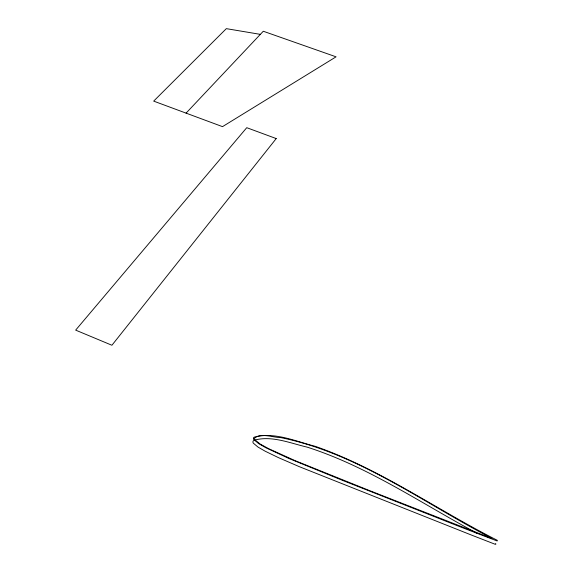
<?xml version="1.0" encoding="UTF-8"?>
<svg xmlns="http://www.w3.org/2000/svg" width="573" height="573" viewBox="0 0 573 573"><rect width="100%" height="100%" fill="white"/><g stroke="black" fill="none" stroke-linecap="round" stroke-linejoin="round"><path stroke-width="0.86" d="M186.075 113.132L263.286 31.243L336.072 56.827L222.51 126.64L153.679 101.12L226.328 28.65L260.35 34.366M254.118 440.243C271.588 435.258 290.103 443.151 307.064 447.105C367.952 466.508 421.212 503.309 477.065 533.298M491.835 538.448L487.938 536.299C420.625 500.845 356.65 453.064 280.713 437.6C273.042 437.55 260.106 432.307 254.111 438.624A2.657 2.091 9.5 0 0 254.369 439.398L260.171 444.039L268.651 448.688L295.331 460.749L369.026 490.388L491.921 538.491M495.638 543.49L495.874 544.142L495.287 544.321L471.335 535.017L299.45 466.73L278.371 457.605L265.106 451.173L257.943 447.033L253.316 443.151A3.252 2.564 9.5 0 1 252.944 442.206L252.944 441.633A2.292 1.805 9.4 0 1 253.567 440.637M253.581 438.159L253.581 438.732A3.259 2.564 9.5 0 0 253.946 439.677L258.595 443.566L265.779 447.714L289.057 458.558L343.642 480.833L440.709 519.138C459.367 526.616 478.491 533.893 497.171 540.976C497.514 540.733 497.264 540.224 496.927 540.117C436.203 509.39 379.878 468.814 315.157 446.295C295.711 441.368 274.41 431.591 254.197 437.163A2.299 1.805 9.5 0 0 253.581 438.159M276.229 138.573L111.914 345.254L75.657 330.127L246.748 127.686L276.229 138.573"/></g></svg>
